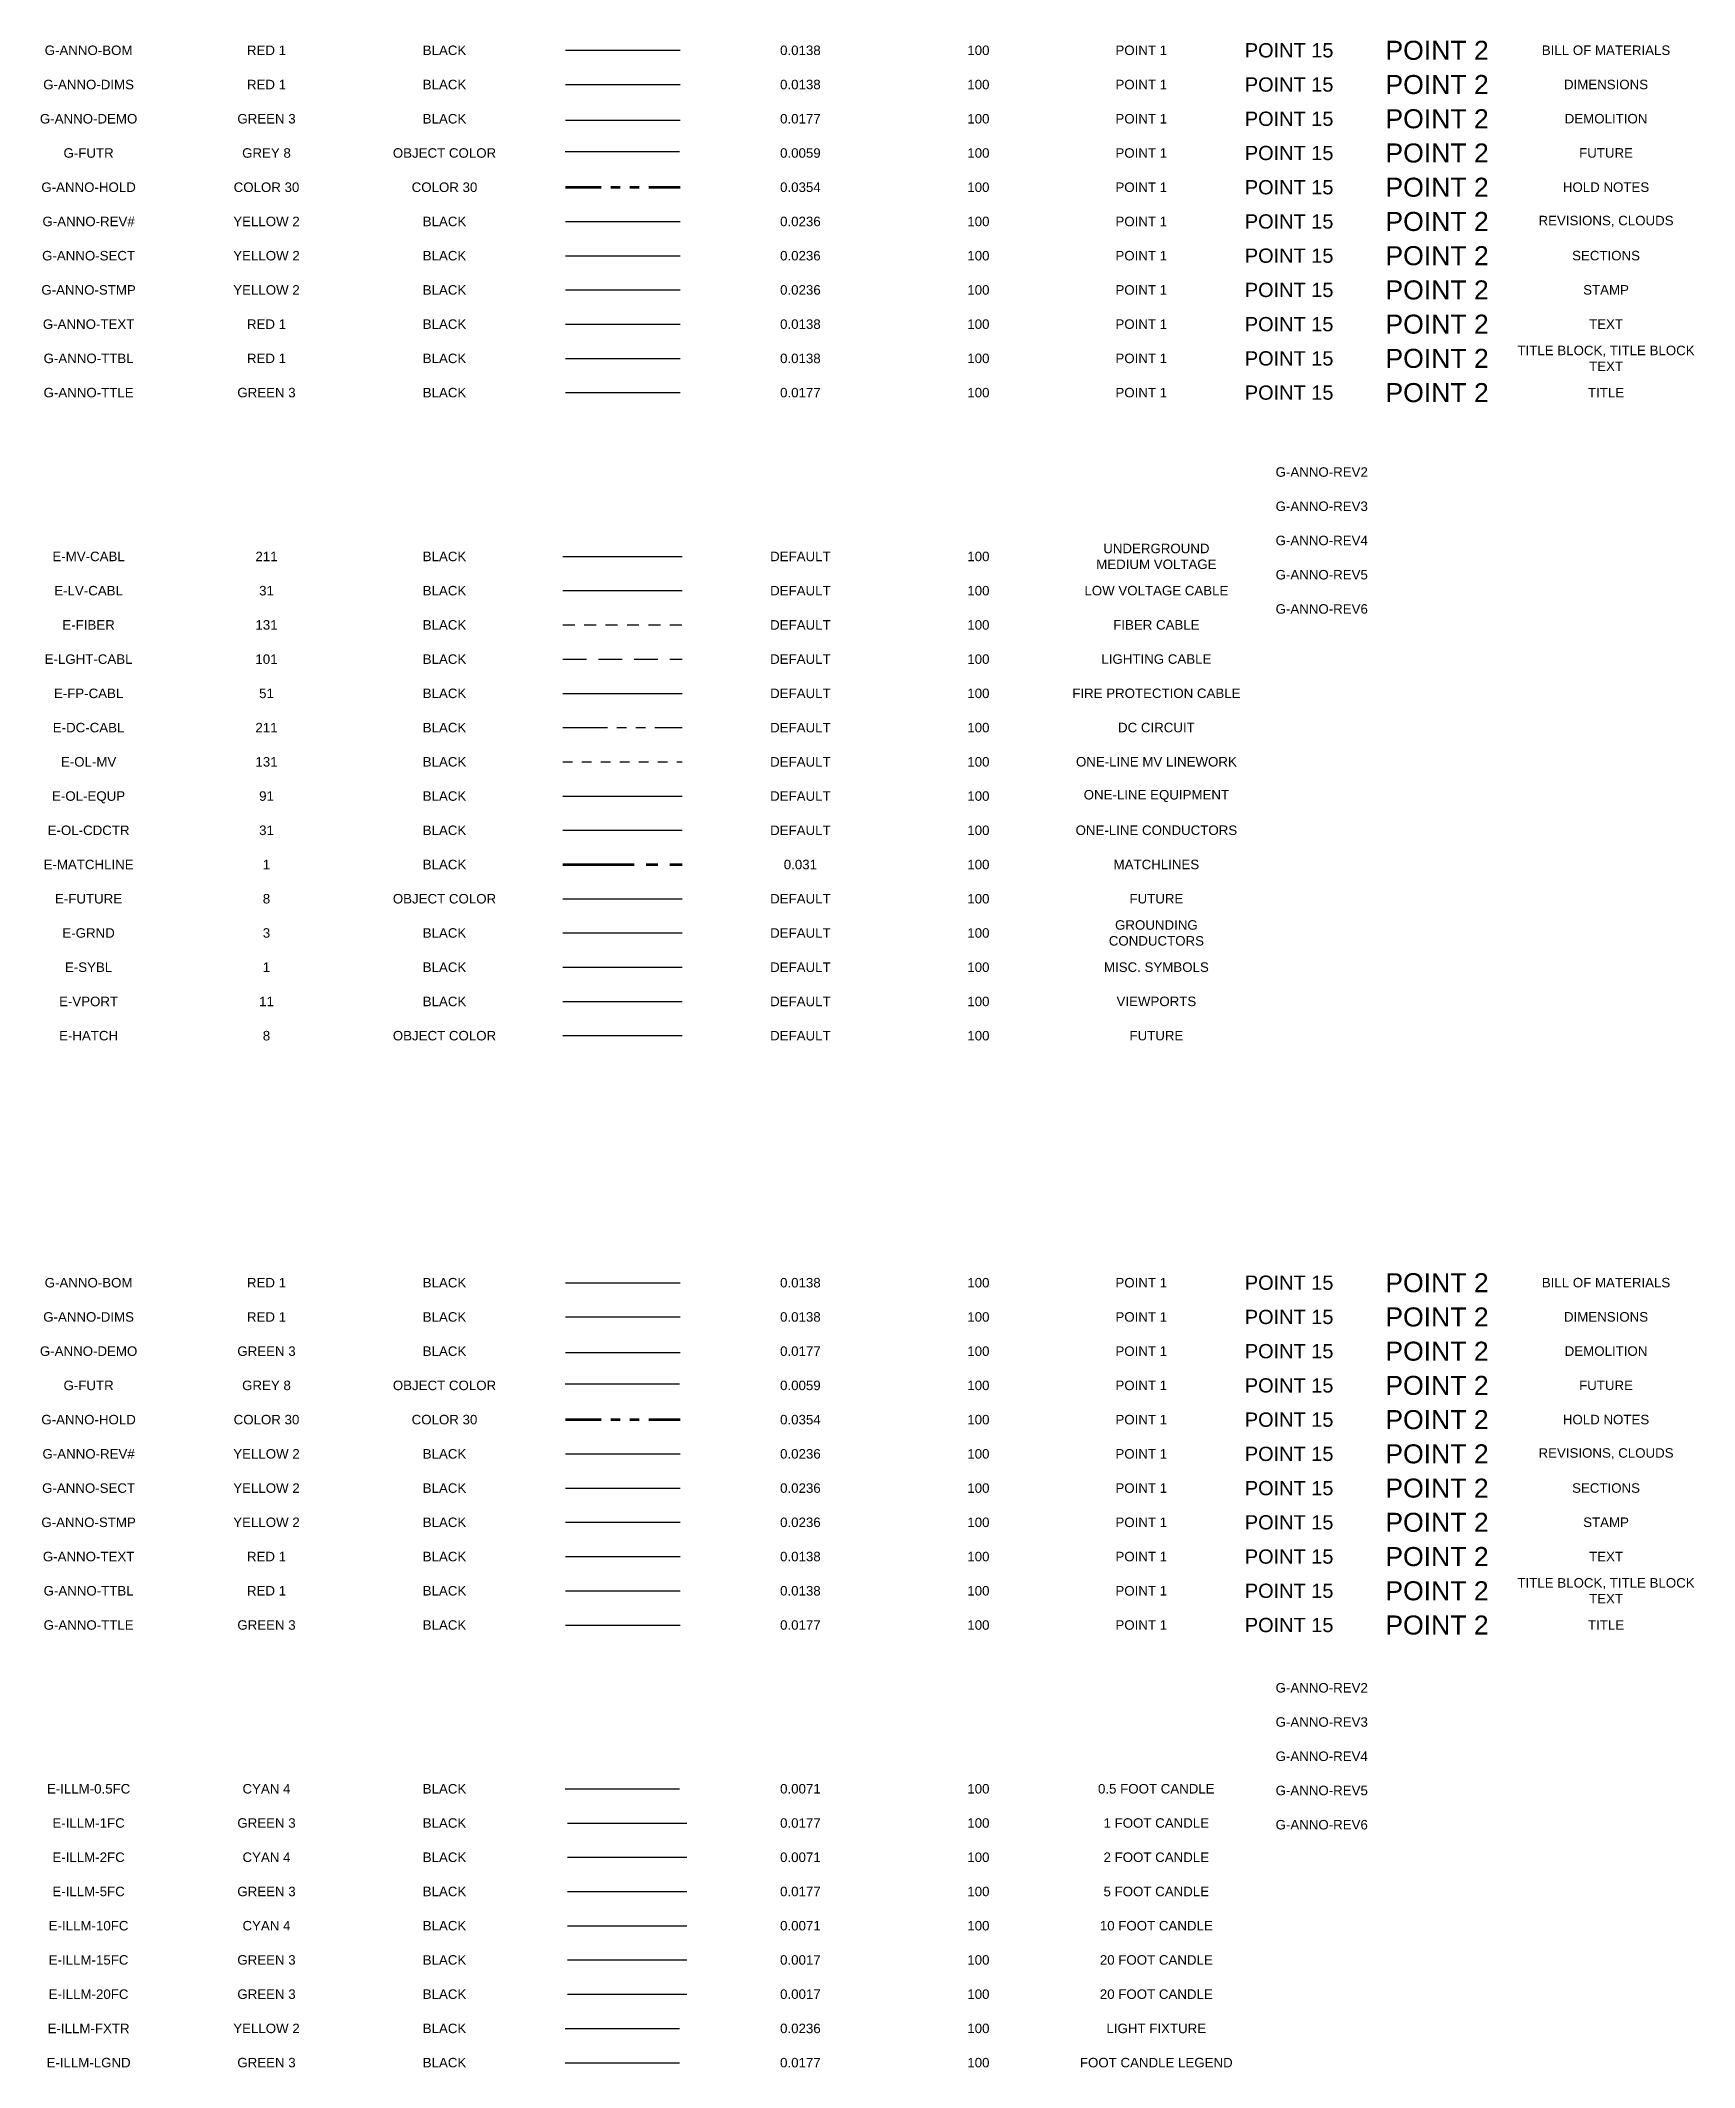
# Model space of a CAD drawing. Extents: x -17.5 to -0.1, y -22.5 to -1.2.
import ezdxf
from ezdxf.enums import TextEntityAlignment as Align
from ezdxf.lldxf.tags import DXFTag

# ---------------------------------------------------------------- set-up
doc = ezdxf.new("R2010")
doc.units = 0
doc.header["$MEASUREMENT"] = 0
for name, pattern in [('CENTER2', [1.125, 0.75, -0.125, 0.125, -0.125]), ('DASHED2', [0.375, 0.25, -0.125]), ('DASHED4', [0.1875, 0.125, -0.0625]), ('HIDDEN4', [0.0935, 0.0625, -0.031]), ('PHANTOM2', [1.25, 0.625, -0.125, 0.125, -0.125, 0.125, -0.125]), ('PHANTOM4', [0.6875, 0.3125, 0.0625, -0.0625, 0.0625, -0.0625, 0.0625, -0.0625])]:
    doc.linetypes.add(name, pattern=pattern)
for name, color, linetype in [('E-DC-CABL', 211, 'PHANTOM2'), ('E-FIBER', 131, 'DASHED4'), ('E-FP-CABL', 51, 'FP'), ('E-FUTURE', 8, 'Continuous'), ('E-GRND', 3, 'Continuous'), ('E-HATCH', 8, 'Continuous'), ('E-ILLM-0.5FC', 4, '0.5FC'), ('E-ILLM-10FC', 4, '10FC'), ('E-ILLM-15FC', 3, '15FC'), ('E-ILLM-1FC', 3, '1FC'), ('E-ILLM-20FC', 4, '20FC'), ('E-ILLM-2FC', 4, '2FC'), ('E-ILLM-5FC', 3, '5FC'), ('E-ILLM-FXTR', 2, 'Continuous'), ('E-ILLM-LGND', 3, 'LGND-FC'), ('E-LGHT-CABL', 101, 'DASHED2'), ('E-LV-CABL', 31, 'Continuous'), ('E-MV-CABL', 211, 'MV'), ('E-OL-CDCTR', 31, 'Continuous'), ('E-OL-EQUP', 91, 'Continuous'), ('E-OL-MV', 131, 'HIDDEN4'), ('E-SYMB', 1, 'Continuous'), ('G-ANNO-BOM', 1, 'Continuous'), ('G-ANNO-DEMO', 3, 'Continuous'), ('G-ANNO-DIMS', 1, 'Continuous'), ('G-ANNO-REV1', 2, 'Continuous'), ('G-ANNO-REV2', 2, 'Continuous'), ('G-ANNO-REV3', 2, 'Continuous'), ('G-ANNO-REV4', 2, 'Continuous'), ('G-ANNO-REV5', 2, 'Continuous'), ('G-ANNO-REV6', 2, 'Continuous'), ('G-ANNO-SECT', 2, 'Continuous'), ('G-ANNO-STMP', 2, 'Continuous'), ('G-ANNO-TEXT', 1, 'Continuous'), ('G-ANNO-TTBL', 1, 'Continuous'), ('G-ANNO-TTLE', 3, 'Continuous'), ('G-FUTR', 8, 'Continuous')]:
    doc.layers.add(name, color=color, linetype=linetype)
doc.layers.add('E-MATCHLINE', color=1, linetype='CENTER2', lineweight=80)
doc.layers.add('G-ANNO-HOLD', color=30, linetype='PHANTOM4', lineweight=90)
doc.layers.add('E-VPORT', color=11, linetype='Continuous', plot=False)
doc.styles.add('ARIAL', font='arial.ttf')
doc.styles.add('NEI-A', font='arial.ttf')
doc.linetypes.add('0.5FC', pattern='A,0.2,-0.15,["0.5",ARIAL,S=0.07,R=0,X=-0.1,Y=-0.025],-0.06', length=0.41)
doc.linetypes.add('10FC', pattern='A,0.2,-0.15,["10",ARIAL,S=0.07,R=0,X=-0.1,Y=-0.025],-0.04', length=0.39)
doc.linetypes.add('15FC', pattern='A,0.2,-0.15,["15",NEI-A,S=0.07,R=0,X=-0.1,Y=-0.025],-0.04', length=0.39)
doc.linetypes.add('1FC', pattern='A,0.2,-0.15,["1",ARIAL,S=0.07,R=0,X=-0.1,Y=-0.025],-0.02', length=0.37)
doc.linetypes.add('20FC', pattern='A,0.2,-0.15,["20",ARIAL,S=0.07,R=0,X=-0.1,Y=-0.025],-0.05', length=0.4)
doc.linetypes.add('2FC', pattern='A,0.2,-0.15,["2",ARIAL,S=0.07,R=0,X=-0.1,Y=-0.025],-0.02', length=0.37)
doc.linetypes.add('5FC', pattern='A,0.2,-0.15,["5",ARIAL,S=0.07,R=0,X=-0.1,Y=-0.025],-0.02', length=0.37)
tags = doc.linetypes.add('FP', pattern='A,0.445219,-0.051939,["FP",NEI-A,S=0.1,R=0,X=0,Y=-0.05],-0.227609', length=0.724767).pattern_tags.tags
tags[6] = DXFTag(74, 10)
doc.linetypes.add('LGND-FC', pattern='A,0.2,-0.15,["xx",NEI-A,S=0.07,R=0,X=-0.1,Y=-0.025],-0.05', length=0.4)
tags = doc.linetypes.add('MV', pattern='A,0.5,-0.046228,["MV",NEI-A,S=0.1,R=0,X=0,Y=-0.05],-0.272909', length=0.819137).pattern_tags.tags
tags[6] = DXFTag(74, 10)

# ---------------------------------------------------------------- blocks, each defined once
blk = doc.blocks.new('NOTES - LAYERS - ILLUMINATION')
at = {"layer": 'E-ILLM-0.5FC'}
blk.add_line((-11.946, -6.615), (-10.743, -6.615), dxfattribs=at)
at = {"layer": 'E-ILLM-10FC'}
blk.add_line((-11.922, -8.055), (-10.668, -8.055), dxfattribs=at)
at = {"layer": 'E-ILLM-15FC', "linetype": '15FC'}
blk.add_line((-11.922, -8.415), (-10.668, -8.415), dxfattribs=at)
at = {"layer": 'E-ILLM-1FC'}
blk.add_line((-11.922, -6.975), (-10.668, -6.975), dxfattribs=at)
at = {"layer": 'E-ILLM-20FC'}
blk.add_line((-11.922, -8.775), (-10.668, -8.775), dxfattribs=at)
at = {"layer": 'E-ILLM-2FC'}
blk.add_line((-11.922, -7.335), (-10.668, -7.335), dxfattribs=at)
at = {"layer": 'E-ILLM-5FC'}
blk.add_line((-11.922, -7.695), (-10.668, -7.695), dxfattribs=at)
at = {"layer": 'E-ILLM-FXTR', "linetype": 'LGND-FC'}
blk.add_line((-11.946, -9.135), (-10.743, -9.135), dxfattribs=at)
at = {"layer": 'E-ILLM-LGND'}
blk.add_line((-11.946, -9.495), (-10.743, -9.495), dxfattribs=at)
at = {"layer": 'G-ANNO-BOM'}
blk.add_line((-11.942, -1.292), (-10.739, -1.292), dxfattribs=at)
at = {"layer": 'G-ANNO-DEMO'}
blk.add_line((-11.942, -2.026), (-10.739, -2.026), dxfattribs=at)
at = {"layer": 'G-ANNO-DIMS'}
blk.add_line((-11.942, -1.652), (-10.739, -1.652), dxfattribs=at)
at = {"layer": 'G-ANNO-HOLD'}
blk.add_line((-11.942, -2.732), (-10.739, -2.732), dxfattribs=at)
at = {"layer": 'G-ANNO-REV1'}
blk.add_line((-11.942, -3.092), (-10.739, -3.092), dxfattribs=at)
at = {"layer": 'G-ANNO-SECT'}
blk.add_line((-11.942, -3.452), (-10.739, -3.452), dxfattribs=at)
at = {"layer": 'G-ANNO-STMP'}
blk.add_line((-11.942, -3.812), (-10.739, -3.812), dxfattribs=at)
at = {"layer": 'G-ANNO-TEXT'}
blk.add_line((-11.942, -4.172), (-10.739, -4.172), dxfattribs=at)
at = {"layer": 'G-ANNO-TTBL'}
blk.add_line((-11.942, -4.532), (-10.739, -4.532), dxfattribs=at)
at = {"layer": 'G-ANNO-TTLE'}
blk.add_line((-11.942, -4.892), (-10.739, -4.892), dxfattribs=at)
at = {"layer": 'G-FUTR'}
blk.add_line((-11.946, -2.356), (-10.743, -2.356), dxfattribs=at)
at = {"layer": 'E-ILLM-0.5FC', "char_height": 0.1, "attachment_point": 5, "style": 'NEI-A'}
for s, insert in [('E-ILLM-0.5FC', (-16.959, -6.615)), ('CYAN 4', (-15.088, -6.615)), ('BLACK', (-13.216, -6.615)), ('0.0071', (-9.473, -6.615))]:
    blk.add_mtext(s, dxfattribs=dict(at, insert=insert))
for s, width, insert in [('100', 0.66323, (-7.601, -6.615)), ('0.5 FOOT CANDLE', 1.63441, (-5.73, -6.615))]:
    blk.add_mtext_dynamic_manual_height_columns(s, width=width, gutter_width=0.5, heights=[0], dxfattribs=dict(at, insert=insert))
at = {"layer": 'E-ILLM-10FC', "char_height": 0.1, "attachment_point": 5, "style": 'NEI-A'}
for s, insert in [('E-ILLM-10FC', (-16.959, -8.055)), ('CYAN 4', (-15.088, -8.055)), ('BLACK', (-13.216, -8.055)), ('0.0071', (-9.473, -8.055))]:
    blk.add_mtext(s, dxfattribs=dict(at, insert=insert))
for s, width, insert in [('100', 0.66323, (-7.601, -8.055)), ('10 FOOT CANDLE', 1.57835, (-5.73, -8.055))]:
    blk.add_mtext_dynamic_manual_height_columns(s, width=width, gutter_width=0.5, heights=[0], dxfattribs=dict(at, insert=insert))
at = {"layer": 'E-ILLM-15FC', "char_height": 0.1, "attachment_point": 5, "style": 'NEI-A'}
for s, insert in [('E-ILLM-15FC', (-16.959, -8.415)), ('GREEN 3', (-15.088, -8.415)), ('BLACK', (-13.216, -8.415)), ('0.0017', (-9.473, -8.415))]:
    blk.add_mtext(s, dxfattribs=dict(at, insert=insert))
for s, width, heights, insert in [('100', 0.66323, [0], (-7.601, -8.415)), ('20 FOOT CANDLE', 1.8369, [0.329], (-5.73, -8.415))]:
    blk.add_mtext_dynamic_manual_height_columns(s, width=width, gutter_width=0.5, heights=heights, dxfattribs=dict(at, insert=insert))
at = {"layer": 'E-ILLM-1FC', "char_height": 0.1, "attachment_point": 5, "style": 'NEI-A'}
for s, insert in [('E-ILLM-1FC', (-16.959, -6.975)), ('GREEN 3', (-15.088, -6.975)), ('BLACK', (-13.216, -6.975)), ('0.0177', (-9.473, -6.975))]:
    blk.add_mtext(s, dxfattribs=dict(at, insert=insert))
for s, width, heights, insert in [('100', 0.66323, [0], (-7.601, -6.975)), ('1 FOOT CANDLE', 2.35986, [0.329], (-5.73, -6.975))]:
    blk.add_mtext_dynamic_manual_height_columns(s, width=width, gutter_width=0.5, heights=heights, dxfattribs=dict(at, insert=insert))
at = {"layer": 'E-ILLM-20FC', "char_height": 0.1, "attachment_point": 5, "style": 'NEI-A'}
for s, insert in [('E-ILLM-20FC', (-16.959, -8.775)), ('GREEN 3', (-15.088, -8.775)), ('BLACK', (-13.216, -8.775)), ('0.0017', (-9.473, -8.775))]:
    blk.add_mtext(s, dxfattribs=dict(at, insert=insert))
for s, width, heights, insert in [('100', 0.66323, [0], (-7.601, -8.775)), ('20 FOOT CANDLE', 1.8369, [0.329], (-5.73, -8.775))]:
    blk.add_mtext_dynamic_manual_height_columns(s, width=width, gutter_width=0.5, heights=heights, dxfattribs=dict(at, insert=insert))
at = {"layer": 'E-ILLM-2FC', "char_height": 0.1, "attachment_point": 5, "style": 'NEI-A'}
for s, insert in [('E-ILLM-2FC', (-16.959, -7.335)), ('CYAN 4', (-15.088, -7.335)), ('BLACK', (-13.216, -7.335)), ('0.0071', (-9.473, -7.335))]:
    blk.add_mtext(s, dxfattribs=dict(at, insert=insert))
for s, width, insert in [('100', 0.66323, (-7.601, -7.335)), ('2 FOOT CANDLE', 1.74649, (-5.73, -7.335))]:
    blk.add_mtext_dynamic_manual_height_columns(s, width=width, gutter_width=0.5, heights=[0], dxfattribs=dict(at, insert=insert))
at = {"layer": 'E-ILLM-5FC', "char_height": 0.1, "attachment_point": 5, "style": 'NEI-A'}
for s, insert in [('E-ILLM-5FC', (-16.959, -7.695)), ('GREEN 3', (-15.088, -7.695)), ('BLACK', (-13.216, -7.695)), ('0.0177', (-9.473, -7.695))]:
    blk.add_mtext(s, dxfattribs=dict(at, insert=insert))
for s, width, heights, insert in [('100', 0.66323, [0], (-7.601, -7.695)), ('5 FOOT CANDLE', 2.00499, [0.329], (-5.73, -7.695))]:
    blk.add_mtext_dynamic_manual_height_columns(s, width=width, gutter_width=0.5, heights=heights, dxfattribs=dict(at, insert=insert))
at = {"layer": 'E-ILLM-FXTR', "linetype": 'Continuous', "char_height": 0.1, "attachment_point": 5, "style": 'NEI-A'}
for s, insert in [('E-ILLM-FXTR', (-16.959, -9.135)), ('YELLOW 2', (-15.088, -9.135)), ('BLACK', (-13.216, -9.135)), ('0.0236', (-9.473, -9.135))]:
    blk.add_mtext(s, dxfattribs=dict(at, insert=insert))
for s, width, heights, insert in [('100', 0.66323, [0], (-7.601, -9.135)), ('LIGHT FIXTURE', 1.8369, [0.329], (-5.73, -9.135))]:
    blk.add_mtext_dynamic_manual_height_columns(s, width=width, gutter_width=0.5, heights=heights, dxfattribs=dict(at, insert=insert))
at = {"layer": 'E-ILLM-LGND', "char_height": 0.1, "attachment_point": 5, "style": 'NEI-A'}
for s, insert in [('E-ILLM-LGND', (-16.959, -9.495)), ('GREEN 3', (-15.088, -9.495)), ('BLACK', (-13.216, -9.495)), ('0.0177', (-9.473, -9.495))]:
    blk.add_mtext(s, dxfattribs=dict(at, insert=insert))
for s, width, insert in [('100', 0.66323, (-7.601, -9.495)), ('FOOT CANDLE LEGEND', 1.67174, (-5.73, -9.495))]:
    blk.add_mtext_dynamic_manual_height_columns(s, width=width, gutter_width=0.5, heights=[0], dxfattribs=dict(at, insert=insert))
at = {"layer": 'G-ANNO-BOM', "style": 'NEI-A'}
for s, height, p in [('G-ANNO-BOM', 0.1, (-16.959, -1.292)), ('RED 1', 0.1, (-15.088, -1.292)), ('BLACK', 0.1, (-13.216, -1.292)), ('0.0138', 0.1, (-9.473, -1.292)), ('100', 0.1, (-7.601, -1.292)), ('POINT 1', 0.1, (-5.888, -1.292)), ('POINT 15', 0.15, (-4.333, -1.292)), ('POINT 2', 0.2, (-2.778, -1.292))]:
    blk.add_text(s, height=height, dxfattribs=at).set_placement(p, align=Align.MIDDLE_CENTER)
at = {"layer": 'G-ANNO-BOM', "insert": (-1, -1.292), "char_height": 0.1, "width": 2, "attachment_point": 5, "style": 'NEI-A'}
blk.add_mtext('BILL OF MATERIALS', dxfattribs=at)
at = {"layer": 'G-ANNO-DEMO', "style": 'NEI-A'}
for s, height, p in [('POINT 2', 0.2, (-2.778, -2.012)), ('G-ANNO-DEMO', 0.1, (-16.959, -2.012)), ('GREEN 3', 0.1, (-15.088, -2.012)), ('BLACK', 0.1, (-13.216, -2.012)), ('0.0177', 0.1, (-9.473, -2.012)), ('100', 0.1, (-7.601, -2.012)), ('POINT 1', 0.1, (-5.888, -2.012)), ('POINT 15', 0.15, (-4.333, -2.012))]:
    blk.add_text(s, height=height, dxfattribs=at).set_placement(p, align=Align.MIDDLE_CENTER)
at = {"layer": 'G-ANNO-DEMO', "insert": (-1, -2.012), "char_height": 0.1, "width": 2, "attachment_point": 5, "style": 'NEI-A'}
blk.add_mtext('DEMOLITION', dxfattribs=at)
at = {"layer": 'G-ANNO-DIMS', "style": 'NEI-A'}
for s, height, p in [('G-ANNO-DIMS', 0.1, (-16.959, -1.652)), ('RED 1', 0.1, (-15.088, -1.652)), ('BLACK', 0.1, (-13.216, -1.652)), ('0.0138', 0.1, (-9.473, -1.652)), ('100', 0.1, (-7.601, -1.652)), ('POINT 1', 0.1, (-5.888, -1.652)), ('POINT 15', 0.15, (-4.333, -1.652)), ('POINT 2', 0.2, (-2.778, -1.652))]:
    blk.add_text(s, height=height, dxfattribs=at).set_placement(p, align=Align.MIDDLE_CENTER)
at = {"layer": 'G-ANNO-DIMS', "insert": (-1, -1.652), "char_height": 0.1, "width": 2, "attachment_point": 5, "style": 'NEI-A'}
blk.add_mtext('DIMENSIONS', dxfattribs=at)
at = {"layer": 'G-ANNO-HOLD', "style": 'NEI-A'}
for s, height, p in [('G-ANNO-HOLD', 0.1, (-16.959, -2.732)), ('COLOR 30', 0.1, (-15.088, -2.732)), ('COLOR 30', 0.1, (-13.216, -2.732)), ('0.0354', 0.1, (-9.473, -2.732)), ('100', 0.1, (-7.601, -2.732)), ('POINT 1', 0.1, (-5.888, -2.732)), ('POINT 15', 0.15, (-4.333, -2.732)), ('POINT 2', 0.2, (-2.778, -2.732))]:
    blk.add_text(s, height=height, dxfattribs=at).set_placement(p, align=Align.MIDDLE_CENTER)
at = {"layer": 'G-ANNO-HOLD', "insert": (-1, -2.732), "char_height": 0.1, "width": 2, "attachment_point": 5, "style": 'NEI-A'}
blk.add_mtext('HOLD NOTES', dxfattribs=at)
at = {"layer": 'G-ANNO-REV1', "style": 'NEI-A'}
for s, height, p in [('G-ANNO-REV#', 0.1, (-16.959, -3.092)), ('YELLOW 2', 0.1, (-15.088, -3.092)), ('BLACK', 0.1, (-13.216, -3.092)), ('0.0236', 0.1, (-9.473, -3.092)), ('100', 0.1, (-7.601, -3.092)), ('POINT 1', 0.1, (-5.888, -3.092)), ('POINT 15', 0.15, (-4.333, -3.092)), ('POINT 2', 0.2, (-2.778, -3.092))]:
    blk.add_text(s, height=height, dxfattribs=at).set_placement(p, align=Align.MIDDLE_CENTER)
at = {"layer": 'G-ANNO-REV1', "insert": (-1, -3.092), "char_height": 0.1, "width": 2, "attachment_point": 5, "style": 'NEI-A'}
blk.add_mtext('REVISIONS, CLOUDS', dxfattribs=at)
at = {"layer": 'G-ANNO-REV2', "insert": (-3.99, -5.553), "char_height": 0.1, "attachment_point": 5, "style": 'NEI-A'}
blk.add_mtext('G-ANNO-REV2', dxfattribs=at)
at = {"layer": 'G-ANNO-REV3', "insert": (-3.99, -5.913), "char_height": 0.1, "attachment_point": 5, "style": 'NEI-A'}
blk.add_mtext('G-ANNO-REV3', dxfattribs=at)
at = {"layer": 'G-ANNO-REV4', "insert": (-3.99, -6.273), "char_height": 0.1, "attachment_point": 5, "style": 'NEI-A'}
blk.add_mtext('G-ANNO-REV4', dxfattribs=at)
at = {"layer": 'G-ANNO-REV5', "insert": (-3.99, -6.633), "char_height": 0.1, "attachment_point": 5, "style": 'NEI-A'}
blk.add_mtext('G-ANNO-REV5', dxfattribs=at)
at = {"layer": 'G-ANNO-REV6', "insert": (-3.99, -6.993), "char_height": 0.1, "attachment_point": 5, "style": 'NEI-A'}
blk.add_mtext('G-ANNO-REV6', dxfattribs=at)
at = {"layer": 'G-ANNO-SECT', "style": 'NEI-A'}
for s, height, p in [('G-ANNO-SECT', 0.1, (-16.959, -3.452)), ('YELLOW 2', 0.1, (-15.088, -3.452)), ('BLACK', 0.1, (-13.216, -3.452)), ('0.0236', 0.1, (-9.473, -3.452)), ('100', 0.1, (-7.601, -3.452)), ('POINT 1', 0.1, (-5.888, -3.452)), ('POINT 15', 0.15, (-4.333, -3.452)), ('POINT 2', 0.2, (-2.778, -3.452))]:
    blk.add_text(s, height=height, dxfattribs=at).set_placement(p, align=Align.MIDDLE_CENTER)
at = {"layer": 'G-ANNO-SECT', "insert": (-1, -3.452), "char_height": 0.1, "width": 2, "attachment_point": 5, "style": 'NEI-A'}
blk.add_mtext('SECTIONS', dxfattribs=at)
at = {"layer": 'G-ANNO-STMP', "style": 'NEI-A'}
for s, height, p in [('G-ANNO-STMP', 0.1, (-16.959, -3.812)), ('YELLOW 2', 0.1, (-15.088, -3.812)), ('BLACK', 0.1, (-13.216, -3.812)), ('0.0236', 0.1, (-9.473, -3.812)), ('100', 0.1, (-7.601, -3.812)), ('POINT 1', 0.1, (-5.888, -3.812)), ('POINT 15', 0.15, (-4.333, -3.812)), ('POINT 2', 0.2, (-2.778, -3.812))]:
    blk.add_text(s, height=height, dxfattribs=at).set_placement(p, align=Align.MIDDLE_CENTER)
at = {"layer": 'G-ANNO-STMP', "insert": (-1, -3.812), "char_height": 0.1, "width": 2, "attachment_point": 5, "style": 'NEI-A'}
blk.add_mtext('STAMP', dxfattribs=at)
at = {"layer": 'G-ANNO-TEXT', "style": 'NEI-A'}
for s, height, p in [('G-ANNO-TEXT', 0.1, (-16.959, -4.172)), ('RED 1', 0.1, (-15.088, -4.172)), ('BLACK', 0.1, (-13.216, -4.172)), ('0.0138', 0.1, (-9.473, -4.172)), ('100', 0.1, (-7.601, -4.172)), ('POINT 1', 0.1, (-5.888, -4.172)), ('POINT 15', 0.15, (-4.333, -4.172)), ('POINT 2', 0.2, (-2.778, -4.172))]:
    blk.add_text(s, height=height, dxfattribs=at).set_placement(p, align=Align.MIDDLE_CENTER)
at = {"layer": 'G-ANNO-TEXT', "insert": (-1, -4.172), "char_height": 0.1, "width": 2, "attachment_point": 5, "style": 'NEI-A'}
blk.add_mtext('TEXT', dxfattribs=at)
at = {"layer": 'G-ANNO-TTBL', "style": 'NEI-A'}
for s, height, p in [('POINT 15', 0.15, (-4.333, -4.532)), ('POINT 2', 0.2, (-2.778, -4.532)), ('G-ANNO-TTBL', 0.1, (-16.959, -4.532)), ('RED 1', 0.1, (-15.088, -4.532)), ('BLACK', 0.1, (-13.216, -4.532)), ('0.0138', 0.1, (-9.473, -4.532)), ('100', 0.1, (-7.601, -4.532)), ('POINT 1', 0.1, (-5.888, -4.532))]:
    blk.add_text(s, height=height, dxfattribs=at).set_placement(p, align=Align.MIDDLE_CENTER)
at = {"layer": 'G-ANNO-TTBL', "insert": (-1, -4.532), "char_height": 0.1, "width": 2, "attachment_point": 5, "style": 'NEI-A'}
blk.add_mtext('TITLE BLOCK, TITLE BLOCK TEXT', dxfattribs=at)
at = {"layer": 'G-ANNO-TTLE', "style": 'NEI-A'}
for s, height, p in [('G-ANNO-TTLE', 0.1, (-16.959, -4.892)), ('GREEN 3', 0.1, (-15.088, -4.892)), ('BLACK', 0.1, (-13.216, -4.892)), ('0.0177', 0.1, (-9.473, -4.892)), ('100', 0.1, (-7.601, -4.892)), ('POINT 1', 0.1, (-5.888, -4.892)), ('POINT 15', 0.15, (-4.333, -4.892)), ('POINT 2', 0.2, (-2.778, -4.892))]:
    blk.add_text(s, height=height, dxfattribs=at).set_placement(p, align=Align.MIDDLE_CENTER)
at = {"layer": 'G-ANNO-TTLE', "insert": (-1, -4.892), "char_height": 0.1, "width": 2, "attachment_point": 5, "style": 'NEI-A'}
blk.add_mtext('TITLE', dxfattribs=at)
at = {"layer": 'G-FUTR', "style": 'NEI-A'}
for s, height, p in [('G-FUTR', 0.1, (-16.959, -2.372)), ('GREY 8', 0.1, (-15.088, -2.372)), ('OBJECT COLOR', 0.1, (-13.216, -2.372)), ('0.0059', 0.1, (-9.473, -2.372)), ('100', 0.1, (-7.601, -2.372)), ('POINT 1', 0.1, (-5.888, -2.372)), ('POINT 15', 0.15, (-4.333, -2.372)), ('POINT 2', 0.2, (-2.778, -2.372))]:
    blk.add_text(s, height=height, dxfattribs=at).set_placement(p, align=Align.MIDDLE_CENTER)
at = {"layer": 'G-FUTR', "insert": (-1, -2.372), "char_height": 0.1, "width": 2, "attachment_point": 5, "style": 'NEI-A'}
blk.add_mtext('FUTURE', dxfattribs=at)
blk = doc.blocks.new('NOTES - LAYERS - BESS')
at = {"layer": 'E-DC-CABL', "ltscale": 0.75}
blk.add_line((5.924, -8.415), (7.178, -8.415), dxfattribs=at)
at = {"layer": 'E-FIBER', "color": 4, "linetype": 'DASHED4'}
blk.add_line((5.924, -7.335), (7.178, -7.335), dxfattribs=at)
at = {"layer": 'E-FP-CABL', "linetype": 'FP'}
blk.add_line((5.924, -8.055), (7.178, -8.055), dxfattribs=at)
at = {"layer": 'E-FUTURE'}
blk.add_line((5.924, -10.215), (7.178, -10.215), dxfattribs=at)
at = {"layer": 'E-GRND'}
blk.add_line((5.924, -10.575), (7.178, -10.575), dxfattribs=at)
at = {"layer": 'E-HATCH'}
blk.add_line((5.924, -11.655), (7.178, -11.655), dxfattribs=at)
at = {"layer": 'E-LGHT-CABL', "linetype": 'DASHED2'}
blk.add_line((5.924, -7.695), (7.178, -7.695), dxfattribs=at)
at = {"layer": 'E-LV-CABL'}
blk.add_line((5.924, -6.975), (7.178, -6.975), dxfattribs=at)
at = {"layer": 'E-MATCHLINE'}
blk.add_line((5.924, -9.855), (7.178, -9.855), dxfattribs=at)
at = {"layer": 'E-MV-CABL'}
blk.add_line((5.924, -6.615), (7.178, -6.615), dxfattribs=at)
at = {"layer": 'E-OL-CDCTR'}
blk.add_line((5.924, -9.495), (7.178, -9.495), dxfattribs=at)
at = {"layer": 'E-OL-EQUP'}
blk.add_line((5.924, -9.135), (7.178, -9.135), dxfattribs=at)
at = {"layer": 'E-OL-MV'}
blk.add_line((5.924, -8.775), (7.178, -8.775), dxfattribs=at)
at = {"layer": 'E-SYMB'}
blk.add_line((5.924, -10.935), (7.178, -10.935), dxfattribs=at)
at = {"layer": 'E-VPORT'}
blk.add_line((5.924, -11.295), (7.178, -11.295), dxfattribs=at)
at = {"layer": 'G-ANNO-BOM'}
blk.add_line((5.953, -1.292), (7.156, -1.292), dxfattribs=at)
at = {"layer": 'G-ANNO-DEMO'}
blk.add_line((5.953, -2.026), (7.156, -2.026), dxfattribs=at)
at = {"layer": 'G-ANNO-DIMS'}
blk.add_line((5.953, -1.652), (7.156, -1.652), dxfattribs=at)
at = {"layer": 'G-ANNO-HOLD'}
blk.add_line((5.953, -2.732), (7.156, -2.732), dxfattribs=at)
at = {"layer": 'G-ANNO-REV1'}
blk.add_line((5.953, -3.092), (7.156, -3.092), dxfattribs=at)
at = {"layer": 'G-ANNO-SECT'}
blk.add_line((5.953, -3.452), (7.156, -3.452), dxfattribs=at)
at = {"layer": 'G-ANNO-STMP'}
blk.add_line((5.953, -3.812), (7.156, -3.812), dxfattribs=at)
at = {"layer": 'G-ANNO-TEXT'}
blk.add_line((5.953, -4.172), (7.156, -4.172), dxfattribs=at)
at = {"layer": 'G-ANNO-TTBL'}
blk.add_line((5.953, -4.532), (7.156, -4.532), dxfattribs=at)
at = {"layer": 'G-ANNO-TTLE'}
blk.add_line((5.953, -4.892), (7.156, -4.892), dxfattribs=at)
at = {"layer": 'G-FUTR'}
blk.add_line((5.949, -2.356), (7.152, -2.356), dxfattribs=at)
at = {"layer": 'E-DC-CABL', "style": 'NEI-A'}
for s, p in [('E-DC-CABL', (0.936, -8.415)), ('211', (2.807, -8.415)), ('BLACK', (4.679, -8.415)), ('DEFAULT', (8.422, -8.415)), ('100', (10.294, -8.415))]:
    blk.add_text(s, height=0.1, dxfattribs=at).set_placement(p, align=Align.MIDDLE_CENTER)
at = {"layer": 'E-DC-CABL', "linetype": 'PHANTOM2', "insert": (12.166, -8.415), "char_height": 0.1, "attachment_point": 5, "style": 'NEI-A'}
blk.add_mtext('DC CIRCUIT', dxfattribs=at)
at = {"layer": 'E-FIBER', "color": 4, "style": 'NEI-A'}
for s, p in [('E-FIBER', (0.936, -7.335)), ('131', (2.807, -7.335)), ('BLACK', (4.679, -7.335)), ('DEFAULT', (8.422, -7.335)), ('100', (10.294, -7.335))]:
    blk.add_text(s, height=0.1, dxfattribs=at).set_placement(p, align=Align.MIDDLE_CENTER)
at = {"layer": 'E-FIBER', "color": 4, "insert": (12.166, -7.335), "char_height": 0.1, "attachment_point": 5, "style": 'NEI-A'}
blk.add_mtext('FIBER CABLE', dxfattribs=at)
at = {"layer": 'E-FP-CABL', "style": 'NEI-A'}
for s, p in [('E-FP-CABL', (0.936, -8.055)), ('51', (2.807, -8.055)), ('BLACK', (4.679, -8.055)), ('DEFAULT', (8.422, -8.055)), ('100', (10.294, -8.055))]:
    blk.add_text(s, height=0.1, dxfattribs=at).set_placement(p, align=Align.MIDDLE_CENTER)
at = {"layer": 'E-FP-CABL', "insert": (12.166, -8.055), "char_height": 0.1, "attachment_point": 5, "style": 'NEI-A'}
blk.add_mtext('FIRE PROTECTION CABLE', dxfattribs=at)
at = {"layer": 'E-FUTURE', "style": 'NEI-A'}
for s, p in [('E-FUTURE', (0.936, -10.215)), ('8', (2.807, -10.215)), ('OBJECT COLOR', (4.679, -10.215)), ('DEFAULT', (8.422, -10.215)), ('100', (10.294, -10.215))]:
    blk.add_text(s, height=0.1, dxfattribs=at).set_placement(p, align=Align.MIDDLE_CENTER)
at = {"layer": 'E-FUTURE', "insert": (12.166, -10.215), "char_height": 0.1, "attachment_point": 5, "style": 'NEI-A'}
blk.add_mtext('FUTURE ', dxfattribs=at)
at = {"layer": 'E-GRND', "style": 'NEI-A'}
for s, p in [('E-GRND', (0.936, -10.575)), ('3', (2.807, -10.575)), ('BLACK', (4.679, -10.575)), ('DEFAULT', (8.422, -10.575)), ('100', (10.294, -10.575))]:
    blk.add_text(s, height=0.1, dxfattribs=at).set_placement(p, align=Align.MIDDLE_CENTER)
at = {"layer": 'E-GRND', "insert": (12.166, -10.575), "char_height": 0.1, "attachment_point": 5, "style": 'NEI-A'}
blk.add_mtext('GROUNDING \\PCONDUCTORS', dxfattribs=at)
at = {"layer": 'E-HATCH', "style": 'NEI-A'}
for s, p in [('E-HATCH', (0.936, -11.655)), ('8', (2.807, -11.655)), ('OBJECT COLOR', (4.679, -11.655)), ('DEFAULT', (8.422, -11.655)), ('100', (10.294, -11.655))]:
    blk.add_text(s, height=0.1, dxfattribs=at).set_placement(p, align=Align.MIDDLE_CENTER)
at = {"layer": 'E-HATCH', "insert": (12.166, -11.655), "char_height": 0.1, "attachment_point": 5, "style": 'NEI-A'}
blk.add_mtext('FUTURE ', dxfattribs=at)
at = {"layer": 'E-LGHT-CABL', "style": 'NEI-A'}
for s, p in [('E-LGHT-CABL', (0.936, -7.695)), ('101', (2.807, -7.695)), ('BLACK', (4.679, -7.695)), ('DEFAULT', (8.422, -7.695)), ('100', (10.294, -7.695))]:
    blk.add_text(s, height=0.1, dxfattribs=at).set_placement(p, align=Align.MIDDLE_CENTER)
at = {"layer": 'E-LGHT-CABL', "insert": (12.166, -7.695), "char_height": 0.1, "attachment_point": 5, "style": 'NEI-A'}
blk.add_mtext('LIGHTING CABLE', dxfattribs=at)
at = {"layer": 'E-LV-CABL', "style": 'NEI-A'}
for s, p in [('E-LV-CABL', (0.936, -6.975)), ('31', (2.807, -6.975)), ('BLACK', (4.679, -6.975)), ('DEFAULT', (8.422, -6.975)), ('100', (10.294, -6.975))]:
    blk.add_text(s, height=0.1, dxfattribs=at).set_placement(p, align=Align.MIDDLE_CENTER)
at = {"layer": 'E-LV-CABL', "insert": (12.166, -6.975), "char_height": 0.1, "attachment_point": 5, "style": 'NEI-A'}
blk.add_mtext('LOW VOLTAGE CABLE', dxfattribs=at)
at = {"layer": 'E-MATCHLINE', "style": 'NEI-A'}
for s, p in [('E-MATCHLINE', (0.936, -9.855)), ('1', (2.807, -9.855)), ('BLACK', (4.679, -9.855)), ('0.031', (8.422, -9.855)), ('100', (10.294, -9.855))]:
    blk.add_text(s, height=0.1, dxfattribs=at).set_placement(p, align=Align.MIDDLE_CENTER)
at = {"layer": 'E-MATCHLINE', "insert": (12.166, -9.855), "char_height": 0.1, "attachment_point": 5, "style": 'NEI-A'}
blk.add_mtext('MATCHLINES', dxfattribs=at)
at = {"layer": 'E-MV-CABL', "style": 'NEI-A'}
for s, p in [('E-MV-CABL', (0.936, -6.615)), ('211', (2.807, -6.615)), ('BLACK', (4.679, -6.615)), ('DEFAULT', (8.422, -6.615)), ('100', (10.294, -6.615))]:
    blk.add_text(s, height=0.1, dxfattribs=at).set_placement(p, align=Align.MIDDLE_CENTER)
at = {"layer": 'E-MV-CABL', "linetype": 'PHANTOM2', "insert": (12.166, -6.615), "char_height": 0.1, "attachment_point": 5, "style": 'NEI-A'}
blk.add_mtext('UNDERGROUND \\PMEDIUM VOLTAGE', dxfattribs=at)
at = {"layer": 'E-OL-CDCTR', "style": 'NEI-A'}
for s, p in [('E-OL-CDCTR', (0.936, -9.495)), ('31', (2.807, -9.495)), ('BLACK', (4.679, -9.495)), ('DEFAULT', (8.422, -9.495)), ('100', (10.294, -9.495))]:
    blk.add_text(s, height=0.1, dxfattribs=at).set_placement(p, align=Align.MIDDLE_CENTER)
at = {"layer": 'E-OL-CDCTR', "insert": (12.166, -9.495), "char_height": 0.1, "attachment_point": 5, "style": 'NEI-A'}
blk.add_mtext('ONE-LINE CONDUCTORS', dxfattribs=at)
at = {"layer": 'E-OL-EQUP', "style": 'NEI-A'}
for s, p in [('E-OL-EQUP', (0.936, -9.135)), ('91', (2.807, -9.135)), ('BLACK', (4.679, -9.135)), ('DEFAULT', (8.422, -9.135)), ('100', (10.294, -9.135))]:
    blk.add_text(s, height=0.1, dxfattribs=at).set_placement(p, align=Align.MIDDLE_CENTER)
at = {"layer": 'E-OL-EQUP', "insert": (12.166, -9.135), "char_height": 0.1, "attachment_point": 5, "style": 'NEI-A'}
blk.add_mtext('ONE-LINE EQUIPMENT', dxfattribs=at)
at = {"layer": 'E-OL-MV', "style": 'NEI-A'}
for s, p in [('E-OL-MV', (0.936, -8.775)), ('131', (2.807, -8.775)), ('BLACK', (4.679, -8.775)), ('DEFAULT', (8.422, -8.775)), ('100', (10.294, -8.775))]:
    blk.add_text(s, height=0.1, dxfattribs=at).set_placement(p, align=Align.MIDDLE_CENTER)
at = {"layer": 'E-OL-MV', "insert": (12.166, -8.775), "char_height": 0.1, "attachment_point": 5, "style": 'NEI-A'}
blk.add_mtext('ONE-LINE MV LINEWORK', dxfattribs=at)
at = {"layer": 'E-SYMB', "style": 'NEI-A'}
for s, p in [('E-SYBL', (0.936, -10.935)), ('1', (2.807, -10.935)), ('BLACK', (4.679, -10.935)), ('DEFAULT', (8.422, -10.935)), ('100', (10.294, -10.935))]:
    blk.add_text(s, height=0.1, dxfattribs=at).set_placement(p, align=Align.MIDDLE_CENTER)
at = {"layer": 'E-SYMB', "insert": (12.166, -10.935), "char_height": 0.1, "attachment_point": 5, "style": 'NEI-A'}
blk.add_mtext('MISC. SYMBOLS', dxfattribs=at)
at = {"layer": 'E-VPORT', "style": 'NEI-A'}
for s, p in [('E-VPORT', (0.936, -11.295)), ('11', (2.807, -11.295)), ('BLACK', (4.679, -11.295)), ('DEFAULT', (8.422, -11.295)), ('100', (10.294, -11.295))]:
    blk.add_text(s, height=0.1, dxfattribs=at).set_placement(p, align=Align.MIDDLE_CENTER)
at = {"layer": 'E-VPORT', "insert": (12.166, -11.295), "char_height": 0.1, "attachment_point": 5, "style": 'NEI-A'}
blk.add_mtext('VIEWPORTS', dxfattribs=at)
at = {"layer": 'G-ANNO-BOM', "style": 'NEI-A'}
for s, height, p in [('G-ANNO-BOM', 0.1, (0.936, -1.292)), ('RED 1', 0.1, (2.807, -1.292)), ('BLACK', 0.1, (4.679, -1.292)), ('0.0138', 0.1, (8.422, -1.292)), ('100', 0.1, (10.294, -1.292)), ('POINT 1', 0.1, (12.007, -1.292)), ('POINT 15', 0.15, (13.562, -1.292)), ('POINT 2', 0.2, (15.118, -1.292))]:
    blk.add_text(s, height=height, dxfattribs=at).set_placement(p, align=Align.MIDDLE_CENTER)
at = {"layer": 'G-ANNO-BOM', "insert": (16.895, -1.292), "char_height": 0.1, "width": 2, "attachment_point": 5, "style": 'NEI-A'}
blk.add_mtext('BILL OF MATERIALS', dxfattribs=at)
at = {"layer": 'G-ANNO-DEMO', "style": 'NEI-A'}
for s, height, p in [('POINT 2', 0.2, (15.118, -2.012)), ('G-ANNO-DEMO', 0.1, (0.936, -2.012)), ('GREEN 3', 0.1, (2.807, -2.012)), ('BLACK', 0.1, (4.679, -2.012)), ('0.0177', 0.1, (8.422, -2.012)), ('100', 0.1, (10.294, -2.012)), ('POINT 1', 0.1, (12.007, -2.012)), ('POINT 15', 0.15, (13.562, -2.012))]:
    blk.add_text(s, height=height, dxfattribs=at).set_placement(p, align=Align.MIDDLE_CENTER)
at = {"layer": 'G-ANNO-DEMO', "insert": (16.895, -2.012), "char_height": 0.1, "width": 2, "attachment_point": 5, "style": 'NEI-A'}
blk.add_mtext('DEMOLITION', dxfattribs=at)
at = {"layer": 'G-ANNO-DIMS', "style": 'NEI-A'}
for s, height, p in [('G-ANNO-DIMS', 0.1, (0.936, -1.652)), ('RED 1', 0.1, (2.807, -1.652)), ('BLACK', 0.1, (4.679, -1.652)), ('0.0138', 0.1, (8.422, -1.652)), ('100', 0.1, (10.294, -1.652)), ('POINT 1', 0.1, (12.007, -1.652)), ('POINT 15', 0.15, (13.562, -1.652)), ('POINT 2', 0.2, (15.118, -1.652))]:
    blk.add_text(s, height=height, dxfattribs=at).set_placement(p, align=Align.MIDDLE_CENTER)
at = {"layer": 'G-ANNO-DIMS', "insert": (16.895, -1.652), "char_height": 0.1, "width": 2, "attachment_point": 5, "style": 'NEI-A'}
blk.add_mtext('DIMENSIONS', dxfattribs=at)
at = {"layer": 'G-ANNO-HOLD', "style": 'NEI-A'}
for s, height, p in [('G-ANNO-HOLD', 0.1, (0.936, -2.732)), ('COLOR 30', 0.1, (2.807, -2.732)), ('COLOR 30', 0.1, (4.679, -2.732)), ('0.0354', 0.1, (8.422, -2.732)), ('100', 0.1, (10.294, -2.732)), ('POINT 1', 0.1, (12.007, -2.732)), ('POINT 15', 0.15, (13.562, -2.732)), ('POINT 2', 0.2, (15.118, -2.732))]:
    blk.add_text(s, height=height, dxfattribs=at).set_placement(p, align=Align.MIDDLE_CENTER)
at = {"layer": 'G-ANNO-HOLD', "insert": (16.895, -2.732), "char_height": 0.1, "width": 2, "attachment_point": 5, "style": 'NEI-A'}
blk.add_mtext('HOLD NOTES', dxfattribs=at)
at = {"layer": 'G-ANNO-REV1', "style": 'NEI-A'}
for s, height, p in [('G-ANNO-REV#', 0.1, (0.936, -3.092)), ('YELLOW 2', 0.1, (2.807, -3.092)), ('BLACK', 0.1, (4.679, -3.092)), ('0.0236', 0.1, (8.422, -3.092)), ('100', 0.1, (10.294, -3.092)), ('POINT 1', 0.1, (12.007, -3.092)), ('POINT 15', 0.15, (13.562, -3.092)), ('POINT 2', 0.2, (15.118, -3.092))]:
    blk.add_text(s, height=height, dxfattribs=at).set_placement(p, align=Align.MIDDLE_CENTER)
at = {"layer": 'G-ANNO-REV1', "insert": (16.895, -3.092), "char_height": 0.1, "width": 2, "attachment_point": 5, "style": 'NEI-A'}
blk.add_mtext('REVISIONS, CLOUDS', dxfattribs=at)
at = {"layer": 'G-ANNO-REV2', "insert": (13.905, -5.728), "char_height": 0.1, "attachment_point": 5, "style": 'NEI-A'}
blk.add_mtext('G-ANNO-REV2', dxfattribs=at)
at = {"layer": 'G-ANNO-REV3', "insert": (13.905, -6.088), "char_height": 0.1, "attachment_point": 5, "style": 'NEI-A'}
blk.add_mtext('G-ANNO-REV3', dxfattribs=at)
at = {"layer": 'G-ANNO-REV4', "insert": (13.905, -6.448), "char_height": 0.1, "attachment_point": 5, "style": 'NEI-A'}
blk.add_mtext('G-ANNO-REV4', dxfattribs=at)
at = {"layer": 'G-ANNO-REV5', "insert": (13.905, -6.808), "char_height": 0.1, "attachment_point": 5, "style": 'NEI-A'}
blk.add_mtext('G-ANNO-REV5', dxfattribs=at)
at = {"layer": 'G-ANNO-REV6', "insert": (13.905, -7.168), "char_height": 0.1, "attachment_point": 5, "style": 'NEI-A'}
blk.add_mtext('G-ANNO-REV6', dxfattribs=at)
at = {"layer": 'G-ANNO-SECT', "style": 'NEI-A'}
for s, height, p in [('G-ANNO-SECT', 0.1, (0.936, -3.452)), ('YELLOW 2', 0.1, (2.807, -3.452)), ('BLACK', 0.1, (4.679, -3.452)), ('0.0236', 0.1, (8.422, -3.452)), ('100', 0.1, (10.294, -3.452)), ('POINT 1', 0.1, (12.007, -3.452)), ('POINT 15', 0.15, (13.562, -3.452)), ('POINT 2', 0.2, (15.118, -3.452))]:
    blk.add_text(s, height=height, dxfattribs=at).set_placement(p, align=Align.MIDDLE_CENTER)
at = {"layer": 'G-ANNO-SECT', "insert": (16.895, -3.452), "char_height": 0.1, "width": 2, "attachment_point": 5, "style": 'NEI-A'}
blk.add_mtext('SECTIONS', dxfattribs=at)
at = {"layer": 'G-ANNO-STMP', "style": 'NEI-A'}
for s, height, p in [('G-ANNO-STMP', 0.1, (0.936, -3.812)), ('YELLOW 2', 0.1, (2.807, -3.812)), ('BLACK', 0.1, (4.679, -3.812)), ('0.0236', 0.1, (8.422, -3.812)), ('100', 0.1, (10.294, -3.812)), ('POINT 1', 0.1, (12.007, -3.812)), ('POINT 15', 0.15, (13.562, -3.812)), ('POINT 2', 0.2, (15.118, -3.812))]:
    blk.add_text(s, height=height, dxfattribs=at).set_placement(p, align=Align.MIDDLE_CENTER)
at = {"layer": 'G-ANNO-STMP', "insert": (16.895, -3.812), "char_height": 0.1, "width": 2, "attachment_point": 5, "style": 'NEI-A'}
blk.add_mtext('STAMP', dxfattribs=at)
at = {"layer": 'G-ANNO-TEXT', "style": 'NEI-A'}
for s, height, p in [('G-ANNO-TEXT', 0.1, (0.936, -4.172)), ('RED 1', 0.1, (2.807, -4.172)), ('BLACK', 0.1, (4.679, -4.172)), ('0.0138', 0.1, (8.422, -4.172)), ('100', 0.1, (10.294, -4.172)), ('POINT 1', 0.1, (12.007, -4.172)), ('POINT 15', 0.15, (13.562, -4.172)), ('POINT 2', 0.2, (15.118, -4.172))]:
    blk.add_text(s, height=height, dxfattribs=at).set_placement(p, align=Align.MIDDLE_CENTER)
at = {"layer": 'G-ANNO-TEXT', "insert": (16.895, -4.172), "char_height": 0.1, "width": 2, "attachment_point": 5, "style": 'NEI-A'}
blk.add_mtext('TEXT', dxfattribs=at)
at = {"layer": 'G-ANNO-TTBL', "style": 'NEI-A'}
for s, height, p in [('POINT 15', 0.15, (13.562, -4.532)), ('POINT 2', 0.2, (15.118, -4.532)), ('G-ANNO-TTBL', 0.1, (0.936, -4.532)), ('RED 1', 0.1, (2.807, -4.532)), ('BLACK', 0.1, (4.679, -4.532)), ('0.0138', 0.1, (8.422, -4.532)), ('100', 0.1, (10.294, -4.532)), ('POINT 1', 0.1, (12.007, -4.532))]:
    blk.add_text(s, height=height, dxfattribs=at).set_placement(p, align=Align.MIDDLE_CENTER)
at = {"layer": 'G-ANNO-TTBL', "insert": (16.895, -4.532), "char_height": 0.1, "width": 2, "attachment_point": 5, "style": 'NEI-A'}
blk.add_mtext('TITLE BLOCK, TITLE BLOCK TEXT', dxfattribs=at)
at = {"layer": 'G-ANNO-TTLE', "style": 'NEI-A'}
for s, height, p in [('G-ANNO-TTLE', 0.1, (0.936, -4.892)), ('GREEN 3', 0.1, (2.807, -4.892)), ('BLACK', 0.1, (4.679, -4.892)), ('0.0177', 0.1, (8.422, -4.892)), ('100', 0.1, (10.294, -4.892)), ('POINT 1', 0.1, (12.007, -4.892)), ('POINT 15', 0.15, (13.562, -4.892)), ('POINT 2', 0.2, (15.118, -4.892))]:
    blk.add_text(s, height=height, dxfattribs=at).set_placement(p, align=Align.MIDDLE_CENTER)
at = {"layer": 'G-ANNO-TTLE', "insert": (16.895, -4.892), "char_height": 0.1, "width": 2, "attachment_point": 5, "style": 'NEI-A'}
blk.add_mtext('TITLE', dxfattribs=at)
at = {"layer": 'G-FUTR', "style": 'NEI-A'}
for s, height, p in [('G-FUTR', 0.1, (0.936, -2.372)), ('GREY 8', 0.1, (2.807, -2.372)), ('OBJECT COLOR', 0.1, (4.679, -2.372)), ('0.0059', 0.1, (8.422, -2.372)), ('100', 0.1, (10.294, -2.372)), ('POINT 1', 0.1, (12.007, -2.372)), ('POINT 15', 0.15, (13.562, -2.372)), ('POINT 2', 0.2, (15.118, -2.372))]:
    blk.add_text(s, height=height, dxfattribs=at).set_placement(p, align=Align.MIDDLE_CENTER)
at = {"layer": 'G-FUTR', "insert": (16.895, -2.372), "char_height": 0.1, "width": 2, "attachment_point": 5, "style": 'NEI-A'}
blk.add_mtext('FUTURE', dxfattribs=at)

msp = doc.modelspace()

# ---------------------------------------------------------------- block references
for name, p in [('NOTES - LAYERS - BESS', (-17.895, 0)), ('NOTES - LAYERS - ILLUMINATION', (0, -12.961))]:
    msp.add_blockref(name, p)

doc.saveas('drawing.dxf')
